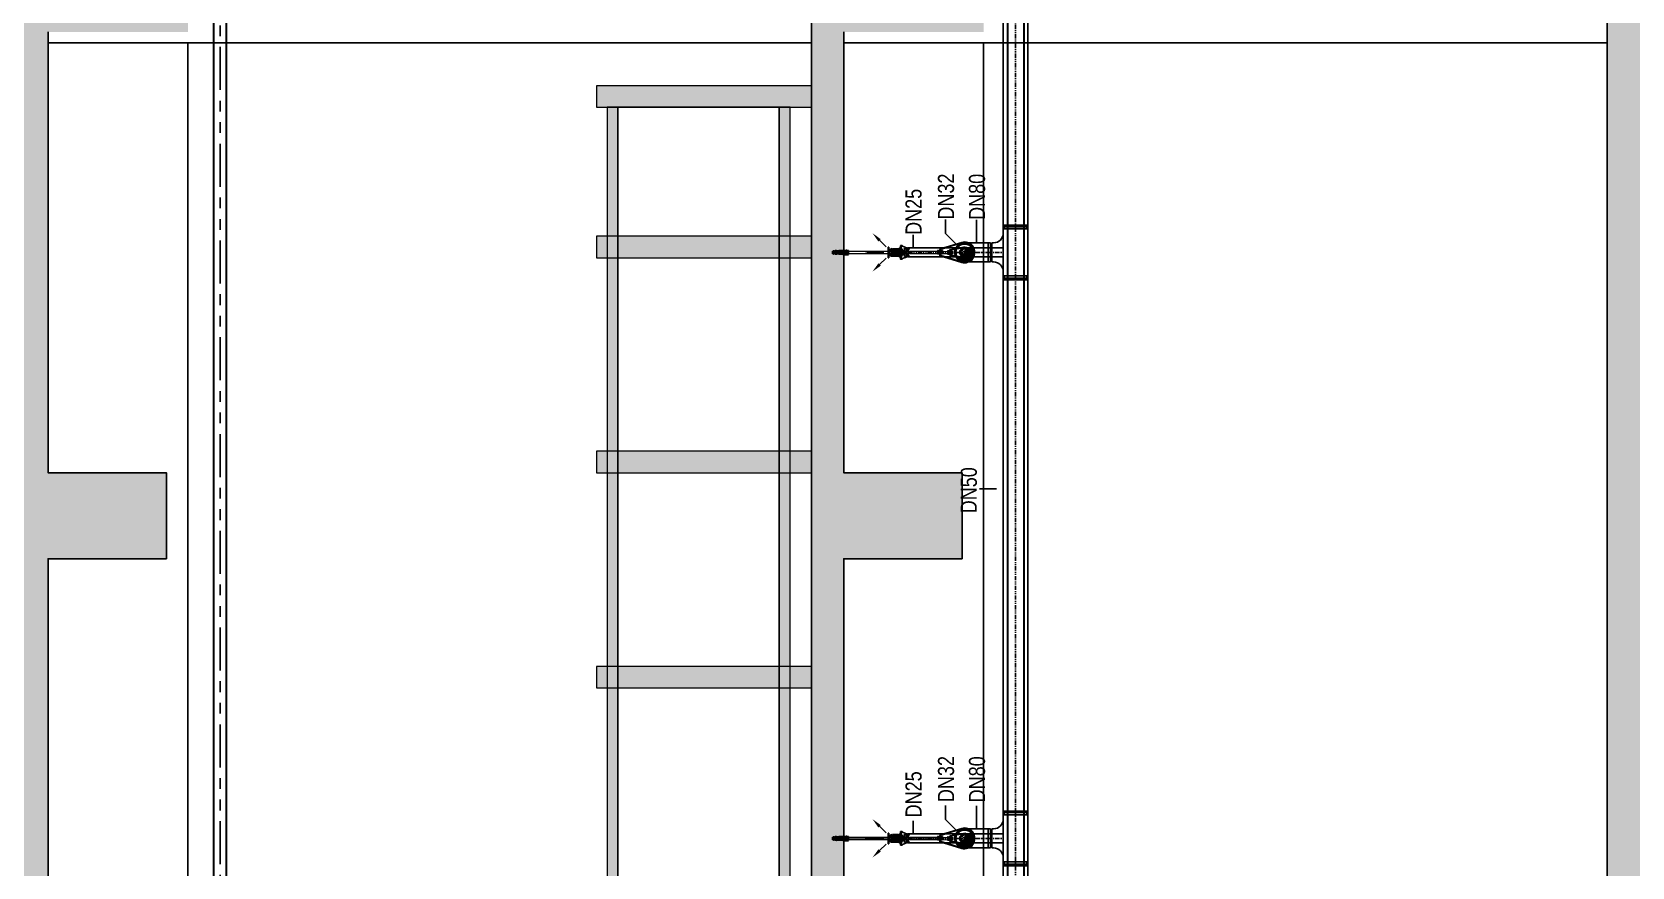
# Model space of a CAD drawing. Header units: millimetres. Extents: x -379292 to 1221486, y 92049 to 447512.
# Drawn here: x -33149 to -25709, y 220486 to 224369 of the extents above; entities that cross this region are included whole.
import ezdxf
from ezdxf.enums import TextEntityAlignment as Align

# ---------------------------------------------------------------- set-up
doc = ezdxf.new("R2010")
doc.units = ezdxf.units.MM
for name, pattern in [('ACISOTGB', [9, 4, -1, 1, -1, 1, -1]), ('CENTRE', [50.8, 31.75, -6.35, 6.35, -6.35]), ('SOGUKSU1', [72, 60, -6, 0, -6])]:
    doc.linetypes.add(name, pattern=pattern)
for name, color, linetype in [('05_CONCRETE', 6, 'Continuous'), ('05_CONCRETE VIEW', 142, 'Continuous'), ('05_HATCH CONCRETE', 141, 'Continuous'), ('M_FIRE_QRSC-K8-PENDENT SPRINKLER', 102, 'Continuous'), ('M_YANGIN_SPR_ CAP', 7, 'Continuous')]:
    doc.layers.add(name, color=color, linetype=linetype)
for name, color, linetype, lineweight in [('05_VIEW 1', 8, 'Continuous', 9), ('1-MIMARI', 8, 'Continuous', 9), ('1-YANGIN BORUSU-3', 1, 'SOGUKSU1', 30)]:
    doc.layers.add(name, color=color, linetype=linetype, lineweight=lineweight)
doc.styles.add('DOA.ARIAL', font='arial.ttf')
pattern_1 = [(225, (-1e-07, -6.29572), (0.224506, -0.224506), [])]
pattern_2 = [(225, (-8e-08, -8.7207), (0.2245064, -0.2245064), [])]

# ---------------------------------------------------------------- blocks, each defined once
blk = doc.blocks.new('202_KorkulukGorDikme')
at = {"ltscale": 25}
h = blk.add_hatch(color=253, dxfattribs=at)
h.dxf.hatch_style = 1
h.paths.add_polyline_path([(-50, 0), (-50, 1000), (50, 1000), (50, 0)])
at = {"color": 0, "linetype": 'ByBlock', "ltscale": 25}
blk.add_lwpolyline([(-50, 0), (-50, 1000), (50, 1000), (50, 0)], close=True, dxfattribs=at)
blk = doc.blocks.new('*U1080')
at = {"ltscale": 25}
h = blk.add_hatch(color=253, dxfattribs=at)
h.dxf.hatch_style = 1
h.paths.add_polyline_path([(100, 950), (9400, 950), (9400, 900), (100, 900)])
h = blk.add_hatch(color=253, dxfattribs=at)
h.dxf.hatch_style = 1
h.paths.add_polyline_path([(100, 150), (9400, 150), (9400, 100), (100, 100)])
at = {"color": 0, "linetype": 'ByBlock', "ltscale": 25}
for points in [[(100, 950), (9400, 950), (9400, 900), (100, 900)], [(100, 150), (9400, 150), (9400, 100), (100, 100)]]:
    blk.add_lwpolyline(points, close=True, dxfattribs=at)
at = {"color": 0}
blk.add_lwpolyline([(100, 900), (9400, 900), (9400, 150), (100, 150)], close=True, dxfattribs=at)
at = {"ltscale": 25}
for p in [(50, 0), (750, 0), (1750, 0), (2750, 0)]:
    blk.add_blockref('202_KorkulukGorDikme', p, dxfattribs=at)
blk = doc.blocks.new('A$C6a8db8d0')
at = {"layer": '05_HATCH CONCRETE', "ltscale": 25}
h = blk.add_hatch(dxfattribs=at)
h.set_pattern_fill('ANSI33', color=256, scale=1.5, angle=180, style=0)
h.set_pattern_definition([(225, (-88179.537, -273658.197), (6.7351921, -6.7351921), []), (225, (-88186.273, -273658.197), (6.7351921, -6.7351921), [4.7625, -2.38125])])
h.paths.add_polyline_path([(5815, 1180), (5795, 1180), (5795, 1160), (-1895, 1160), (-1895, 1080), (-1845, 1080), (-1845, 1145), (-1635, 1145), (-1635, 1090), (-1595, 1090), (-1595, 1145), (-1335, 1145), (-1335, 1090), (-1295, 1090), (-1295, 1145), (-1090, 1145), (-1090, 1080), (-1040, 1080), (-1040, 1145), (-835, 1145), (-835, 1090), (-795, 1090), (-795, 1145), (-535, 1145), (-535, 1090), (-495, 1090), (-495, 1145), (-290, 1145), (-290, 1080), (-240, 1080), (-240, 1145), (-35, 1145), (-35, 1090), (5, 1090), (5, 1145), (265, 1145), (265, 1090), (305, 1090), (305, 1145), (510, 1145), (510, 1080), (560, 1080), (560, 1145), (765, 1145), (765, 1090), (805, 1090), (805, 1145), (1065, 1145), (1065, 1090), (1105, 1090), (1105, 1145), (1310, 1145), (1310, 1080), (1360, 1080), (1360, 1145), (1565, 1145), (1565, 1090), (1605, 1090), (1605, 1145), (1865, 1145), (1865, 1090), (1905, 1090), (1905, 1145), (2110, 1145), (2110, 1080), (2160, 1080), (2160, 1145), (2365, 1145), (2365, 1090), (2405, 1090), (2405, 1145), (2665, 1145), (2665, 1090), (2705, 1090), (2705, 1145), (2910, 1145), (2910, 1080), (2960, 1080), (2960, 1145), (3165, 1145), (3165, 1090), (3205, 1090), (3205, 1145), (3465, 1145), (3465, 1090), (3505, 1090), (3505, 1145), (3710, 1145), (3710, 1080), (3760, 1080), (3760, 1145), (3965, 1145), (3965, 1090), (4005, 1090), (4005, 1145), (4265, 1145), (4265, 1090), (4305, 1090), (4305, 1145), (4510, 1145), (4510, 1080), (4560, 1080), (4560, 1145), (4765, 1145), (4765, 1090), (4805, 1090), (4805, 1145), (5065, 1145), (5065, 1090), (5105, 1090), (5105, 1145), (5310, 1145), (5310, 1080), (5360, 1080), (5360, 1145), (5540, 1145), (5540, 1090), (5580, 1090), (5580, 1145), (5765, 1145), (5765, 1080), (5815, 1080)])
at = {"layer": '05_HATCH CONCRETE', "ltscale": 25, "transparency": 33554671}
h = blk.add_hatch(dxfattribs=at)
h.set_pattern_fill('ANSI33', color=256, scale=1.5, angle=180)
h.set_pattern_definition([(225, (-8686.666, 32930.851), (6.735192, -6.735192), []), (225, (-8693.402, 32930.851), (6.735192, -6.735192), [4.7625, -2.38125])])
h.paths.add_polyline_path([(-8675, 790), (-8675, 420), (-8725, 420), (-8725, 370), (9165, 370), (9165, 420), (9115, 420), (9115, 810), (9095, 810), (9095, 790), (5815, 790), (5815, 810), (5795, 810), (5795, 790), (-1895, 790), (-1895, 710), (-1845, 710), (-1845, 775), (-1635, 775), (-1635, 720), (-1595, 720), (-1595, 775), (-1335, 775), (-1335, 720), (-1295, 720), (-1295, 775), (-1090, 775), (-1090, 710), (-1040, 710), (-1040, 775), (-835, 775), (-835, 720), (-795, 720), (-795, 775), (-535, 775), (-535, 720), (-495, 720), (-495, 775), (-290, 775), (-290, 710), (-240, 710), (-240, 775), (-35, 775), (-35, 720), (5, 720), (5, 775), (265, 775), (265, 720), (305, 720), (305, 775), (510, 775), (510, 710), (560, 710), (560, 775), (765, 775), (765, 720), (805, 720), (805, 775), (1065, 775), (1065, 720), (1105, 720), (1105, 775), (1310, 775), (1310, 710), (1360, 710), (1360, 775), (1565, 775), (1565, 720), (1605, 720), (1605, 775), (1865, 775), (1865, 720), (1905, 720), (1905, 775), (2110, 775), (2110, 710), (2160, 710), (2160, 775), (2365, 775), (2365, 720), (2405, 720), (2405, 775), (2665, 775), (2665, 720), (2705, 720), (2705, 775), (2910, 775), (2910, 710), (2960, 710), (2960, 775), (3165, 775), (3165, 720), (3205, 720), (3205, 775), (3465, 775), (3465, 720), (3505, 720), (3505, 775), (3710, 775), (3710, 710), (3760, 710), (3760, 775), (3965, 775), (3965, 720), (4005, 720), (4005, 775), (4265, 775), (4265, 720), (4305, 720), (4305, 775), (4510, 775), (4510, 710), (4560, 710), (4560, 775), (4765, 775), (4765, 720), (4805, 720), (4805, 775), (5065, 775), (5065, 720), (5105, 720), (5105, 775), (5310, 775), (5310, 710), (5360, 710), (5360, 775), (5540, 775), (5540, 720), (5580, 720), (5580, 775), (5760, 775), (5760, 710), (5810, 710), (5810, 775), (6110, 775), (6110, 710), (6160, 710), (6160, 775), (6365, 775), (6365, 720), (6405, 720), (6405, 775), (6665, 775), (6665, 720), (6705, 720), (6705, 775), (6910, 775), (6910, 710), (6960, 710), (6960, 775), (7165, 775), (7165, 720), (7205, 720), (7205, 775), (7465, 775), (7465, 720), (7505, 720), (7505, 775), (7710, 775), (7710, 710), (7760, 710), (7760, 775), (7965, 775), (7965, 720), (8005, 720), (8005, 775), (8265, 775), (8265, 720), (8305, 720), (8305, 775), (8510, 775), (8510, 710), (8560, 710), (8560, 775), (8790, 775), (8790, 720), (8830, 720), (8830, 775), (9085, 775), (9085, 420), (-8645, 420), (-8645, 775), (-8270, 775), (-8270, 710), (-8220, 710), (-8220, 775), (-8015, 775), (-8015, 720), (-7975, 720), (-7975, 775), (-7715, 775), (-7715, 720), (-7675, 720), (-7675, 775), (-7470, 775), (-7470, 710), (-7420, 710), (-7420, 775), (-7215, 775), (-7215, 720), (-7175, 720), (-7175, 775), (-6915, 775), (-6915, 720), (-6875, 720), (-6875, 775), (-6670, 775), (-6670, 710), (-6620, 710), (-6620, 775), (-6415, 775), (-6415, 720), (-6375, 720), (-6375, 775), (-6115, 775), (-6115, 720), (-6075, 720), (-6075, 775), (-5870, 775), (-5870, 710), (-5820, 710), (-5820, 775), (-5615, 775), (-5615, 720), (-5575, 720), (-5575, 775), (-5315, 775), (-5315, 720), (-5275, 720), (-5275, 775), (-5070, 775), (-5070, 710), (-5020, 710), (-5020, 775), (-4815, 775), (-4815, 720), (-4775, 720), (-4775, 775), (-4515, 775), (-4515, 720), (-4475, 720), (-4475, 775), (-4270, 775), (-4270, 710), (-4220, 710), (-4220, 775), (-4015, 775), (-4015, 720), (-3975, 720), (-3975, 775), (-3715, 775), (-3715, 720), (-3675, 720), (-3675, 775), (-3470, 775), (-3470, 710), (-3420, 710), (-3420, 775), (-3215, 775), (-3215, 720), (-3175, 720), (-3175, 775), (-2915, 775), (-2915, 720), (-2875, 720), (-2875, 775), (-2670, 775), (-2670, 710), (-2620, 710), (-2620, 775), (-2435, 775), (-2435, 720), (-2395, 720), (-2395, 775), (-2175, 775), (-2175, 720), (-2135, 720), (-2135, 775), (-1955, 775), (-1955, 710), (-1905, 710), (-1905, 790)])
at = {"layer": '05_CONCRETE'}
for points in [[(2405, 1145), (2665, 1145), (2665, 1090), (2705, 1090), (2705, 1145), (2910, 1145), (2910, 1080), (2960, 1080), (2960, 1145), (3165, 1145), (3165, 1090), (3205, 1090), (3205, 1145), (3465, 1145), (3465, 1090), (3505, 1090), (3505, 1145), (3710, 1145)], [(-8725, 370), (9165, 370), (9165, 420), (9115, 420), (9115, 810), (9095, 810), (9095, 790), (5815, 790), (5815, 810), (5795, 810), (5795, 790), (-1895, 790)], [(2405, 775), (2665, 775), (2665, 720), (2705, 720), (2705, 775), (2910, 775), (2910, 710), (2960, 710), (2960, 775), (3165, 775), (3165, 720), (3205, 720), (3205, 775), (3465, 775), (3465, 720), (3505, 720), (3505, 775), (3710, 775)], [(9085, 420), (-8645, 420)]]:
    blk.add_lwpolyline(points, dxfattribs=at)
at = {"layer": '05_CONCRETE VIEW', "ltscale": 20, "flags": 128}
for points in [[(3705, 790), (3705, 1145)], [(3705, 1080), (2965.33, 1080)], [(3705, 420), (3705, 775)], [(3705, 710), (2965.33, 710)]]:
    blk.add_lwpolyline(points, dxfattribs=at)
at = {"layer": '05_VIEW 1', "ltscale": 25, "xscale": -0.1, "yscale": 0.1, "zscale": 0.1}
blk.add_blockref('*U1080', (3685, 790), dxfattribs=at)
blk = doc.blocks.new('A$C12965CA4')
at = {"layer": 'M_FIRE_QRSC-K8-PENDENT SPRINKLER'}
for p, q in [((126, 366, -796227), (126, 377, -796227)), ((126, 377, -796227), (126, 377, -796227)), ((127, 366, -796227), (147, 366, -796227)), ((131, 381, -796227), (131, 369, -796227)), ((141, 370, -796227), (141, 357, -796227)), ((208, 370, -796227), (141, 370, -796227)), ((208, 357, -796227), (141, 357, -796227)), ((145, 391, -796227), (167, 399, -796227)), ((149, 398, -796227), (145, 391, -796227)), ((148, 348, -796227), (148, 307, -796227)), ((149, 432, -796227), (149, 398, -796227)), ((149, 420, -796227), (201, 420, -796227)), ((155, 351, -796227), (151, 351, -796227)), ((195, 371, -796227), (155, 371, -796227)), ((195, 351, -796227), (155, 351, -796227)), ((195, 348, -796227), (155, 348, -796227)), ((157, 379, -796227), (193, 379, -796227)), ((157, 348, -796227), (158, 344, -796227)), ((159, 348, -796227), (160, 344, -796227)), ((190, 392, -796227), (160, 392, -796227)), ((160, 392, -796227), (160, 370, -796227)), ((190, 391, -796227), (160, 391, -796227)), ((190, 390, -796227), (160, 390, -796227)), ((190, 389, -796227), (160, 388, -796227)), ((190, 387, -796227), (160, 387, -796227)), ((190, 386, -796227), (160, 386, -796227)), ((190, 385, -796227), (160, 384, -796227)), ((190, 383, -796227), (160, 383, -796227)), ((190, 382, -796227), (160, 381, -796227)), ((190, 380, -796227), (160, 380, -796227)), ((190, 379, -796227), (160, 379, -796227)), ((190, 378, -796227), (160, 377, -796227)), ((190, 376, -796227), (160, 376, -796227)), ((190, 375, -796227), (160, 375, -796227)), ((190, 374, -796227), (160, 373, -796227)), ((190, 372, -796227), (160, 372, -796227)), ((161, 419, -796227), (161, 407, -796227)), ((164, 420, -796227), (185, 420, -796227)), ((164, 406, -796227), (185, 406, -796227)), ((165, 420, -796227), (185, 420, -796227)), ((167, 399, -796227), (167, 406, -796227)), ((167, 399, -796227), (168, 396, -796227)), ((183, 399, -796227), (167, 399, -796227)), ((168, 419, -796227), (168, 407, -796227)), ((168, 396, -796227), (168, 406, -796227)), ((168, 396, -796227), (182, 396, -796227)), ((182, 419, -796227), (182, 407, -796227)), ((182, 396, -796227), (182, 406, -796227)), ((183, 399, -796227), (182, 396, -796227)), ((183, 399, -796227), (183, 406, -796227)), ((204, 391, -796227), (183, 399, -796227)), ((189, 419, -796227), (189, 407, -796227)), ((190, 392, -796227), (190, 370, -796227)), ((191, 348, -796227), (190, 344, -796227)), ((193, 348, -796227), (192, 344, -796227)), ((195, 351, -796227), (199, 351, -796227)), ((201, 432, -796227), (201, 398, -796227)), ((201, 398, -796227), (204, 391, -796227)), ((202, 348, -796227), (202, 307, -796227)), ((223, 366, -796227), (203, 366, -796227)), ((208, 370, -796227), (208, 357, -796227)), ((219, 381, -796227), (219, 369, -796227)), ((223, 366, -796227), (223, 377, -796227)), ((223, 377, -796227), (223, 377, -796227)), ((166, 284, -796227), (137, 282, -796227)), ((137, 282, -796227), (137, 278, -796227)), ((137, 282, -796227), (181, 282, -796227)), ((213, 278, -796227), (137, 278, -796227)), ((137, 278, -796227), (213, 278, -796227)), ((158, 344, -796227), (158, 307, -796227)), ((192, 344, -796227), (158, 344, -796227)), ((158, 332, -796227), (158, 342, -796227)), ((192, 342, -796227), (158, 342, -796227)), ((158, 332, -796227), (158, 332, -796227)), ((165, 342, -796227), (165, 341, -796227)), ((184, 341, -796227), (165, 341, -796227)), ((171, 303, -796227), (166, 284, -796227)), ((166, 284, -796227), (175, 284, -796227)), ((213, 282, -796227), (169, 282, -796227)), ((170, 282, -796227), (175, 284, -796227)), ((170, 278, -796227), (170, 282, -796227)), ((171, 341, -796227), (171, 303, -796227)), ((178, 303, -796227), (171, 303, -796227)), ((183, 284, -796227), (175, 284, -796227)), ((179, 282, -796227), (175, 284, -796227)), ((178, 341, -796227), (178, 303, -796227)), ((178, 303, -796227), (183, 284, -796227)), ((179, 278, -796227), (179, 282, -796227)), ((183, 284, -796227), (213, 282, -796227)), ((184, 342, -796227), (184, 341, -796227)), ((191, 332, -796227), (191, 342, -796227)), ((192, 332, -796227), (191, 332, -796227)), ((192, 344, -796227), (192, 307, -796227)), ((213, 282, -796227), (213, 278, -796227))]:
    blk.add_line(p, q, dxfattribs=at)
at = {"layer": 'M_FIRE_QRSC-K8-PENDENT SPRINKLER', "elevation": -796227}
for points in [[(88, 216), (134, 262)], [(175, 180), (175, 245)], [(261, 216), (215, 262)]]:
    blk.add_lwpolyline(points, dxfattribs=at)
at = {"layer": 'M_FIRE_QRSC-K8-PENDENT SPRINKLER'}
for centre, radius, start, end in [((126, 383, -796227), 5.11, 270, 338.8169), ((125, 411, -796227), 42.7, 270.9413, 306.0333), ((127, 366, -796227), 0.511, 180, 270), ((1391, -108, -796227), 1352, 156.8896, 158.8169), ((175, 274, -796227), 95.9, 73.1867, 106.8133), ((139, 427, -796227), 10.2, 336.8896, 0), ((151, 348, -796227), 3.33, 90, 180), ((157, 368, -796227), 10.2, 90, 129.1092), ((151, 353, -796227), 4.03, 337.4729, 59.0301), ((155, 350, -796227), 1.88, 90, 270), ((164, 415, -796227), 5.73, 90, 127.8789), ((164, 411, -796227), 5.73, 232.1211, 270), ((164, 415, -796227), 5.73, 52.1211, 90), ((164, 411, -796227), 5.73, 270, 307.8789), ((175, 399, -796227), 21.1, 70.5288, 109.4712), ((175, 427, -796227), 21.1, 250.5288, 289.4712), ((185, 415, -796227), 5.73, 90, 127.8789), ((185, 411, -796227), 5.73, 232.1211, 270), ((185, 415, -796227), 5.73, 52.1211, 90), ((185, 411, -796227), 5.73, 270, 307.8789), ((193, 368, -796227), 10.2, 50.8908, 90), ((198, 353, -796227), 4.03, 120.9699, 202.5271), ((195, 350, -796227), 1.88, 270, 90), ((224, 411, -796227), 42.7, 233.9667, 269.0587), ((199, 348, -796227), 3.33, 0, 90), ((-1042, -108, -796227), 1352, 21.1831, 23.1545), ((223, 383, -796227), 5.11, 201.1831, 270), ((223, 366, -796227), 0.511, 270, 0), ((170, 306, -796227), 22.4, 179.9553, 260.6114), ((171, 305, -796227), 13.6, 171.7173, 258.7369), ((178, 305, -796227), 13.6, 281.2631, 8.2827), ((180, 306, -796227), 22.4, 279.3886, 0.0447)]:
    blk.add_arc(centre, radius, start, end, dxfattribs=at)
for points in [[(97, 207, -796227), (37, 165, -796227), (80, 224, -796227)], [(187, 180, -796227), (175, 108, -796227), (163, 180, -796227)], [(270, 224, -796227), (312, 165, -796227), (253, 207, -796227)]]:
    blk.add_solid(points, dxfattribs=at)
blk = doc.blocks.new('A$Ccaded8c4')
at = {"color": 4, "ltscale": 25}
for p, q in [((-4.44, 18.42), (-4.44, 17.42)), ((4.44, 18.42), (-4.44, 18.42)), ((4.44, 17.42), (-4.44, 17.42)), ((-4.44, 16.72), (-4.44, 15.92)), ((4.44, 16.72), (-4.44, 16.72)), ((-4.05, 16.72), (-4.05, 17.42)), ((4.05, 16.72), (4.05, 17.42)), ((4.44, 18.42), (4.44, 17.42)), ((4.44, 16.72), (4.44, 15.92)), ((-11.96, 11.43), (-12.7, 11.43)), ((-12.7, 0), (-12.7, 11.43)), ((-11.96, 0), (-11.96, 11.43)), ((-11.96, 10.93), (-10.96, 10.93)), ((-8.93, 11.43), (-10.96, 11.43)), ((-10.96, 0), (-10.96, 11.43)), ((10.96, 11.43), (8.93, 11.43)), ((10.96, 0), (10.96, 11.43)), ((11.96, 10.93), (10.96, 10.93)), ((12.7, 11.43), (11.96, 11.43)), ((11.96, 0), (11.96, 11.43)), ((12.7, 0), (12.7, 11.43)), ((-11.96, 0), (-12.7, 0)), ((-11.96, 0.5), (-10.96, 0.5)), ((10.96, 0), (-10.96, 0)), ((11.96, 0.5), (10.96, 0.5)), ((12.7, 0), (11.96, 0))]:
    blk.add_line(p, q, dxfattribs=at)
for centre, start, end in [((-8.93, 15.92), 270, 0), ((8.93, 15.92), 180, 270)]:
    blk.add_arc(centre, 4.49, start, end, dxfattribs=at)
blk = doc.blocks.new('*U1117')
h = blk.add_hatch()
h.set_pattern_fill('ANSI31', color=256, scale=0.1, angle=180)
h.set_pattern_definition(pattern_1)
h.paths.add_polyline_path([(-2.12, 0, 1), (2.12, 0, 1)])
h.paths.add_polyline_path([(1.79, 0, -1), (-1.8, 0, -1)], flags=16)
h = blk.add_hatch(color=256)
h.dxf.hatch_style = 1
h.paths.add_polyline_path([(0, -1.8, 1), (0, 0, -1), (0, 1.79, 0.414214), (-1.8, 0, 0.414214)])
at = {"color": 7, "ltscale": 0.5}
for p, q in [((-0.69, 60.11), (-0.61, 60.35)), ((-0.69, 59.58), (-0.69, 60.11)), ((-0.69, 59.58), (-0.61, 59.49)), ((-0.61, 60.35), (-0.33, 60.35)), ((-0.47, 60.5), (-0.6, 60.9)), ((-0.54, 61.22), (0.62, 61.22)), ((-0.54, 61.1), (0.62, 61.1)), ((-0.47, 60.35), (-0.47, 60.5)), ((-0.47, 60.5), (0.55, 60.5)), ((-0.33, 60.35), (0.04, 59.98)), ((-0.22, 59.61), (0.3, 59.61)), ((-0.22, 59.61), (-0.22, 58.82)), ((0.41, 60.35), (0.04, 59.98)), ((0.04, 59.98), (0.04, 59.61)), ((0.3, 59.61), (0.3, 58.82)), ((0.69, 60.35), (0.41, 60.35)), ((0.55, 60.5), (0.68, 60.9)), ((0.55, 60.35), (0.55, 60.5)), ((0.77, 60.11), (0.69, 60.35)), ((0.77, 59.58), (0.69, 59.49)), ((0.77, 59.58), (0.77, 60.11)), ((-0.69, 58.53), (-0.61, 58.62)), ((-0.69, 56.59), (-0.69, 58.53)), ((-0.69, 57.9), (-0.66, 58.34)), ((-0.69, 57.9), (-0.42, 57.9)), ((-0.69, 57.26), (-0.66, 57.7)), ((-0.69, 57.26), (-0.42, 57.26)), ((-0.69, 56.59), (0.77, 56.59)), ((-0.69, 56.18), (-0.69, 56.4)), ((0.77, 56.4), (-0.69, 56.4)), ((-0.66, 58.34), (-0.42, 58.34)), ((-0.66, 57.7), (-0.42, 57.7)), ((-0.61, 58.62), (-0.61, 59.49)), ((-0.42, 58.34), (-0.42, 57.9)), ((-0.42, 57.7), (-0.42, 57.26)), ((-0.22, 59.26), (0.3, 59.26)), ((-0.22, 58.82), (0.04, 58.56)), ((-0.08, 57.02), (-0.08, 56.82)), ((0.3, 58.82), (0.04, 58.56)), ((0.04, 58.56), (0.04, 57.14)), ((0.16, 57.02), (0.16, 56.82)), ((0.74, 58.34), (0.5, 58.34)), ((0.5, 58.34), (0.5, 57.9)), ((0.77, 57.9), (0.5, 57.9)), ((0.74, 57.7), (0.5, 57.7)), ((0.5, 57.7), (0.5, 57.26)), ((0.77, 57.26), (0.5, 57.26)), ((0.69, 58.62), (0.69, 59.49)), ((0.77, 58.53), (0.69, 58.62)), ((0.77, 57.9), (0.74, 58.34)), ((0.77, 57.26), (0.74, 57.7)), ((0.77, 56.59), (0.77, 58.53)), ((0.77, 56.18), (0.77, 56.4))]:
    blk.add_line(p, q, dxfattribs=at)
at = {"color": 7}
for p, q in [((-1.17, 55.93), (-1.17, 56.18)), ((-1.17, 56.18), (1.23, 56.18)), ((-1.17, 55.93), (1.23, 55.93)), ((-0.88, 55.84), (-0.88, 55.02)), ((-0.88, 54.84), (-0.88, 54.02)), ((-0.73, 54.93), (0.79, 54.93)), ((-0.73, 53.93), (0.79, 53.93)), ((-0.58, 55.84), (-0.58, 55.02)), ((-0.58, 54.84), (-0.58, 54.02)), ((0.64, 55.84), (0.64, 55.02)), ((0.64, 54.84), (0.64, 54.02)), ((0.94, 55.84), (0.94, 55.02)), ((0.94, 54.84), (0.94, 54.02)), ((1.23, 55.93), (1.23, 56.18))]:
    blk.add_line(p, q, dxfattribs=at)
at = {"color": 7, "linetype": 'Continuous', "lineweight": 5}
for p, q in [((-0.47, 53.93), (-0.47, 7.94)), ((0.53, 53.93), (0.53, 7.94))]:
    blk.add_line(p, q, dxfattribs=at)
at = {"lineweight": 5}
for p, q in [((-0.78, 7.82), (-0.78, 7.33)), ((-0.6, 7.94), (0.65, 7.94)), ((-0.43, 7.82), (-0.43, 7.33)), ((0.48, 7.82), (0.48, 7.33)), ((0.83, 7.82), (0.83, 7.33)), ((-0.93, 7.21), (0.99, 7.21)), ((-0.93, 6.57), (0.99, 6.57)), ((-0.78, 6.45), (-0.78, 5.96)), ((-0.6, 5.84), (0.65, 5.84)), ((-0.43, 6.45), (-0.43, 5.96)), ((-0.43, 5.84), (-0.43, 5.36)), ((-0.43, 5.36), (0.48, 5.36)), ((-0.43, 5.36), (-0.35, 5.28)), ((-0.35, 5.28), (0.4, 5.28)), ((0.48, 5.36), (0.4, 5.28)), ((0.48, 6.45), (0.48, 5.96)), ((0.48, 5.84), (0.48, 5.36)), ((0.83, 6.45), (0.83, 5.96))]:
    blk.add_line(p, q, dxfattribs=at)
at = {"linetype": 'CENTRE', "lineweight": 5}
for p, q in [((-0.93, 7.05), (-0.93, 7.21)), ((-0.93, 6.73), (-0.93, 6.57)), ((0.99, 7.05), (0.99, 7.21)), ((0.99, 6.73), (0.99, 6.57))]:
    blk.add_line(p, q, dxfattribs=at)
at = {"color": 7, "linetype": 'Continuous', "lineweight": 15}
for p, q in [((-0.7, 6.89), (-0.7, 6.75)), ((0.65, 6.9), (0.65, 7.05))]:
    blk.add_line(p, q, dxfattribs=at)
blk.add_lwpolyline([(-2.3, 0.42), (-1.11, 6.82, -0.361502), (-1.01, 6.9), (0.9, 6.9), (0.9, 7.05), (-1.1, 7.05, 0.361502), (-1.24, 6.93), (-2.44, 0.45, 1.202369), (2.37, 0.45), (1.2, 6.77, 0.361502), (1.05, 6.89), (-0.95, 6.89), (-0.95, 6.75), (0.97, 6.75, -0.361502), (1.07, 6.66), (2.23, 0.42, -1.202369)], format="xyb", close=True, dxfattribs=at)
for radius in [2.12, 1.79]:
    blk.add_circle((0, 0), radius)
at = {"color": 7, "ltscale": 0.5}
for centre, radius, start, end in [((-0.44, 60.96), 0.177, 125.93795, 201.79087), ((-0.37, 61.17), 0.177, 163.86441, 201.79087), ((0.45, 61.17), 0.177, 338.20913, 16.13559), ((0.52, 60.96), 0.177, 338.20913, 54.06205), ((-0.71, 56.5), 0.0963, 278.9277, 81.0723), ((0.04, 57.02), 0.118, 0, 180), ((0.04, 56.82), 0.118, 180, 0), ((0.79, 56.5), 0.0963, 98.9277, 261.0723)]:
    blk.add_arc(centre, radius, start, end, dxfattribs=at)
at = {"color": 7}
for centre, radius, start, end in [((-0.73, 55.75), 0.176, 30.25522, 149.74478), ((-0.73, 55.11), 0.176, 210.25522, 329.74478), ((-0.73, 54.75), 0.176, 30.25522, 149.74478), ((-0.73, 54.11), 0.176, 210.25522, 329.74478), ((0.03, 53.77), 2.16, 73.65681, 106.34319), ((0.03, 57.09), 2.16, 253.65681, 286.34319), ((0.03, 52.77), 2.16, 73.65681, 106.34319), ((0.03, 56.09), 2.16, 253.65681, 286.34319), ((0.79, 55.75), 0.176, 30.25522, 149.74478), ((0.79, 55.11), 0.176, 210.25522, 329.74478), ((0.79, 54.75), 0.176, 30.25522, 149.74478), ((0.79, 54.11), 0.176, 210.25522, 329.74478)]:
    blk.add_arc(centre, radius, start, end, dxfattribs=at)
at = {"lineweight": 5}
for centre, radius, start, end in [((-0.6, 7.76), 0.188, 20.8221, 159.1779), ((0.03, 7.04), 0.907, 60.07925, 119.92075), ((0.65, 7.76), 0.188, 20.8221, 159.1779), ((-0.6, 7.4), 0.188, 200.8221, 339.1779), ((-0.6, 6.39), 0.188, 20.8221, 159.1779), ((-0.6, 6.03), 0.188, 200.8221, 339.1779), ((0.03, 8.12), 0.907, 240.07925, 299.92075), ((0.03, 5.67), 0.907, 60.07925, 119.92075), ((0.03, 6.75), 0.907, 240.07925, 299.92075), ((0.65, 7.4), 0.188, 200.8221, 339.1779), ((0.65, 6.39), 0.188, 20.8221, 159.1779), ((0.65, 6.03), 0.188, 200.8221, 339.1779)]:
    blk.add_arc(centre, radius, start, end, dxfattribs=at)
for centre, start, end in [((0, 0.9), 90, 270), ((0, -0.9), 270, 90)]:
    blk.add_arc(centre, 0.897, start, end)
blk = doc.blocks.new('*U1118')
h = blk.add_hatch()
h.set_pattern_fill('ANSI31', color=256, scale=0.1, angle=180)
h.set_pattern_definition(pattern_2)
h.paths.add_polyline_path([(-4.45, 0, 1), (4.44, 0, 1)])
h.paths.add_polyline_path([(4.04, 0, -1), (-4.04, 0, -1)], flags=16)
h = blk.add_hatch(color=256)
h.dxf.hatch_style = 1
h.paths.add_polyline_path([(0, -4.04, 1), (0, 0, -1), (0, 4.04, 0.414214), (-4.04, 0, 0.414214)])
at = {"color": 7, "ltscale": 0.5}
for p, q in [((-0.69, 60.11), (-0.61, 60.35)), ((-0.69, 59.58), (-0.69, 60.11)), ((-0.69, 59.58), (-0.61, 59.49)), ((-0.61, 60.35), (-0.33, 60.35)), ((-0.47, 60.5), (-0.6, 60.9)), ((-0.54, 61.22), (0.62, 61.22)), ((-0.54, 61.1), (0.62, 61.1)), ((-0.47, 60.35), (-0.47, 60.5)), ((-0.47, 60.5), (0.55, 60.5)), ((-0.33, 60.35), (0.04, 59.98)), ((-0.22, 59.61), (0.3, 59.61)), ((-0.22, 59.61), (-0.22, 58.82)), ((0.41, 60.35), (0.04, 59.98)), ((0.04, 59.98), (0.04, 59.61)), ((0.3, 59.61), (0.3, 58.82)), ((0.69, 60.35), (0.41, 60.35)), ((0.55, 60.5), (0.68, 60.9)), ((0.55, 60.35), (0.55, 60.5)), ((0.77, 60.11), (0.69, 60.35)), ((0.77, 59.58), (0.69, 59.49)), ((0.77, 59.58), (0.77, 60.11)), ((-0.69, 58.53), (-0.61, 58.62)), ((-0.69, 56.59), (-0.69, 58.53)), ((-0.69, 57.9), (-0.66, 58.34)), ((-0.69, 57.9), (-0.42, 57.9)), ((-0.69, 57.26), (-0.66, 57.7)), ((-0.69, 57.26), (-0.42, 57.26)), ((-0.69, 56.59), (0.77, 56.59)), ((-0.69, 56.18), (-0.69, 56.4)), ((0.77, 56.4), (-0.69, 56.4)), ((-0.66, 58.34), (-0.42, 58.34)), ((-0.66, 57.7), (-0.42, 57.7)), ((-0.61, 58.62), (-0.61, 59.49)), ((-0.42, 58.34), (-0.42, 57.9)), ((-0.42, 57.7), (-0.42, 57.26)), ((-0.22, 59.26), (0.3, 59.26)), ((-0.22, 58.82), (0.04, 58.56)), ((-0.08, 57.02), (-0.08, 56.82)), ((0.3, 58.82), (0.04, 58.56)), ((0.04, 58.56), (0.04, 57.14)), ((0.16, 57.02), (0.16, 56.82)), ((0.74, 58.34), (0.5, 58.34)), ((0.5, 58.34), (0.5, 57.9)), ((0.77, 57.9), (0.5, 57.9)), ((0.74, 57.7), (0.5, 57.7)), ((0.5, 57.7), (0.5, 57.26)), ((0.77, 57.26), (0.5, 57.26)), ((0.69, 58.62), (0.69, 59.49)), ((0.77, 58.53), (0.69, 58.62)), ((0.77, 57.9), (0.74, 58.34)), ((0.77, 57.26), (0.74, 57.7)), ((0.77, 56.59), (0.77, 58.53)), ((0.77, 56.18), (0.77, 56.4))]:
    blk.add_line(p, q, dxfattribs=at)
at = {"color": 7}
for p, q in [((-1.17, 55.93), (-1.17, 56.18)), ((-1.17, 56.18), (1.23, 56.18)), ((-1.17, 55.93), (1.23, 55.93)), ((-0.88, 55.84), (-0.88, 55.02)), ((-0.88, 54.84), (-0.88, 54.02)), ((-0.73, 54.93), (0.79, 54.93)), ((-0.73, 53.93), (0.79, 53.93)), ((-0.58, 55.84), (-0.58, 55.02)), ((-0.58, 54.84), (-0.58, 54.02)), ((0.64, 55.84), (0.64, 55.02)), ((0.64, 54.84), (0.64, 54.02)), ((0.94, 55.84), (0.94, 55.02)), ((0.94, 54.84), (0.94, 54.02)), ((1.23, 55.93), (1.23, 56.18))]:
    blk.add_line(p, q, dxfattribs=at)
at = {"color": 7, "linetype": 'Continuous', "lineweight": 5}
for p, q in [((-0.34, 53.93), (-0.34, 12.64)), ((0.66, 53.93), (0.66, 12.64))]:
    blk.add_line(p, q, dxfattribs=at)
at = {"lineweight": 5}
for p, q in [((-0.8, 11.91), (1.12, 11.91)), ((-0.8, 11.07), (1.12, 11.07)), ((-0.64, 12.52), (-0.64, 12.03)), ((-0.64, 10.95), (-0.64, 10.46)), ((-0.47, 12.64), (0.79, 12.64)), ((-0.47, 10.34), (0.79, 10.34)), ((-0.29, 12.52), (-0.29, 12.03)), ((-0.29, 10.95), (-0.29, 10.46)), ((-0.29, 10.34), (-0.29, 9.86)), ((-0.29, 9.86), (0.61, 9.86)), ((-0.29, 9.86), (-0.21, 9.78)), ((-0.21, 9.78), (0.53, 9.78)), ((0.61, 9.86), (0.53, 9.78)), ((0.61, 12.52), (0.61, 12.03)), ((0.61, 10.95), (0.61, 10.46)), ((0.61, 10.34), (0.61, 9.86)), ((0.96, 12.52), (0.96, 12.03)), ((0.96, 10.95), (0.96, 10.46))]:
    blk.add_line(p, q, dxfattribs=at)
at = {"linetype": 'CENTRE', "lineweight": 5}
for p, q in [((-0.8, 11.75), (-0.8, 11.91)), ((-0.8, 11.23), (-0.8, 11.07)), ((1.12, 11.75), (1.12, 11.91)), ((1.12, 11.23), (1.12, 11.07))]:
    blk.add_line(p, q, dxfattribs=at)
at = {"color": 7, "linetype": 'Continuous', "lineweight": 15}
for p, q in [((-0.73, 11.5), (-0.73, 11.25)), ((0.81, 11.5), (0.81, 11.75))]:
    blk.add_line(p, q, dxfattribs=at)
blk.add_lwpolyline([(-4.4, 1.34), (-1.32, 11.43, -0.329751), (-1.22, 11.5), (1.06, 11.5), (1.06, 11.75), (-1.29, 11.75, 0.329751), (-1.53, 11.57), (-4.64, 1.42, 1.351422), (4.64, 1.42), (1.61, 11.32, 0.329751), (1.37, 11.5), (-0.98, 11.5), (-0.98, 11.25), (1.3, 11.25, -0.329751), (1.39, 11.17), (4.4, 1.34, -1.351422)], format="xyb", close=True, dxfattribs=at)
for radius in [4.45, 4.04]:
    blk.add_circle((0, 0), radius)
at = {"color": 7, "ltscale": 0.5}
for centre, radius, start, end in [((-0.44, 60.96), 0.177, 125.93795, 201.79087), ((-0.37, 61.17), 0.177, 163.86441, 201.79087), ((0.45, 61.17), 0.177, 338.20913, 16.13559), ((0.52, 60.96), 0.177, 338.20913, 54.06205), ((-0.71, 56.5), 0.0963, 278.9277, 81.0723), ((0.04, 57.02), 0.118, 0, 180), ((0.04, 56.82), 0.118, 180, 0), ((0.79, 56.5), 0.0963, 98.9277, 261.0723)]:
    blk.add_arc(centre, radius, start, end, dxfattribs=at)
at = {"color": 7}
for centre, radius, start, end in [((-0.73, 55.75), 0.176, 30.25522, 149.74478), ((-0.73, 55.11), 0.176, 210.25522, 329.74478), ((-0.73, 54.75), 0.176, 30.25522, 149.74478), ((-0.73, 54.11), 0.176, 210.25522, 329.74478), ((0.03, 53.77), 2.16, 73.65681, 106.34319), ((0.03, 57.09), 2.16, 253.65681, 286.34319), ((0.03, 52.77), 2.16, 73.65681, 106.34319), ((0.03, 56.09), 2.16, 253.65681, 286.34319), ((0.79, 55.75), 0.176, 30.25522, 149.74478), ((0.79, 55.11), 0.176, 210.25522, 329.74478), ((0.79, 54.75), 0.176, 30.25522, 149.74478), ((0.79, 54.11), 0.176, 210.25522, 329.74478)]:
    blk.add_arc(centre, radius, start, end, dxfattribs=at)
at = {"lineweight": 5}
for centre, radius, start, end in [((-0.47, 12.46), 0.188, 20.8221, 159.1779), ((-0.47, 12.1), 0.188, 200.8221, 339.1779), ((-0.47, 10.89), 0.188, 20.8221, 159.1779), ((-0.47, 10.53), 0.188, 200.8221, 339.1779), ((0.16, 11.74), 0.907, 60.07925, 119.92075), ((0.16, 12.82), 0.907, 240.07925, 299.92075), ((0.16, 10.17), 0.907, 60.07925, 119.92075), ((0.16, 11.25), 0.907, 240.07925, 299.92075), ((0.79, 12.46), 0.188, 20.8221, 159.1779), ((0.79, 12.1), 0.188, 200.8221, 339.1779), ((0.79, 10.89), 0.188, 20.8221, 159.1779), ((0.79, 10.53), 0.188, 200.8221, 339.1779)]:
    blk.add_arc(centre, radius, start, end, dxfattribs=at)
blk.add_arc((0, -2.02), 2.02, 270, 90)
blk = doc.blocks.new('*U1119')
h = blk.add_hatch()
h.set_pattern_fill('ANSI31', color=256, scale=0.1, angle=180)
h.set_pattern_definition(pattern_1)
h.paths.add_polyline_path([(-2.12, 0, 1), (2.12, 0, 1)])
h.paths.add_polyline_path([(1.79, 0, -1), (-1.8, 0, -1)], flags=16)
h = blk.add_hatch(color=256)
h.dxf.hatch_style = 1
h.paths.add_polyline_path([(0, -1.8, 1), (0, 0, -1), (0, 1.79, 0.414214), (-1.8, 0, 0.414214)])
at = {"color": 7, "ltscale": 0.5}
for p, q in [((-0.69, 60.11), (-0.61, 60.35)), ((-0.69, 59.58), (-0.69, 60.11)), ((-0.69, 59.58), (-0.61, 59.49)), ((-0.61, 60.35), (-0.33, 60.35)), ((-0.47, 60.5), (-0.6, 60.9)), ((-0.54, 61.22), (0.62, 61.22)), ((-0.54, 61.1), (0.62, 61.1)), ((-0.47, 60.35), (-0.47, 60.5)), ((-0.47, 60.5), (0.55, 60.5)), ((-0.33, 60.35), (0.04, 59.98)), ((-0.22, 59.61), (0.3, 59.61)), ((-0.22, 59.61), (-0.22, 58.82)), ((0.41, 60.35), (0.04, 59.98)), ((0.04, 59.98), (0.04, 59.61)), ((0.3, 59.61), (0.3, 58.82)), ((0.69, 60.35), (0.41, 60.35)), ((0.55, 60.5), (0.68, 60.9)), ((0.55, 60.35), (0.55, 60.5)), ((0.77, 60.11), (0.69, 60.35)), ((0.77, 59.58), (0.69, 59.49)), ((0.77, 59.58), (0.77, 60.11)), ((-0.69, 58.53), (-0.61, 58.62)), ((-0.69, 56.59), (-0.69, 58.53)), ((-0.69, 57.9), (-0.66, 58.34)), ((-0.69, 57.9), (-0.42, 57.9)), ((-0.69, 57.26), (-0.66, 57.7)), ((-0.69, 57.26), (-0.42, 57.26)), ((-0.69, 56.59), (0.77, 56.59)), ((-0.69, 56.18), (-0.69, 56.4)), ((0.77, 56.4), (-0.69, 56.4)), ((-0.66, 58.34), (-0.42, 58.34)), ((-0.66, 57.7), (-0.42, 57.7)), ((-0.61, 58.62), (-0.61, 59.49)), ((-0.42, 58.34), (-0.42, 57.9)), ((-0.42, 57.7), (-0.42, 57.26)), ((-0.22, 59.26), (0.3, 59.26)), ((-0.22, 58.82), (0.04, 58.56)), ((-0.08, 57.02), (-0.08, 56.82)), ((0.3, 58.82), (0.04, 58.56)), ((0.04, 58.56), (0.04, 57.14)), ((0.16, 57.02), (0.16, 56.82)), ((0.74, 58.34), (0.5, 58.34)), ((0.5, 58.34), (0.5, 57.9)), ((0.77, 57.9), (0.5, 57.9)), ((0.74, 57.7), (0.5, 57.7)), ((0.5, 57.7), (0.5, 57.26)), ((0.77, 57.26), (0.5, 57.26)), ((0.69, 58.62), (0.69, 59.49)), ((0.77, 58.53), (0.69, 58.62)), ((0.77, 57.9), (0.74, 58.34)), ((0.77, 57.26), (0.74, 57.7)), ((0.77, 56.59), (0.77, 58.53)), ((0.77, 56.18), (0.77, 56.4))]:
    blk.add_line(p, q, dxfattribs=at)
at = {"color": 7}
for p, q in [((-1.17, 55.93), (-1.17, 56.18)), ((-1.17, 56.18), (1.23, 56.18)), ((-1.17, 55.93), (1.23, 55.93)), ((-0.88, 55.84), (-0.88, 55.02)), ((-0.88, 54.84), (-0.88, 54.02)), ((-0.73, 54.93), (0.79, 54.93)), ((-0.73, 53.93), (0.79, 53.93)), ((-0.58, 55.84), (-0.58, 55.02)), ((-0.58, 54.84), (-0.58, 54.02)), ((0.64, 55.84), (0.64, 55.02)), ((0.64, 54.84), (0.64, 54.02)), ((0.94, 55.84), (0.94, 55.02)), ((0.94, 54.84), (0.94, 54.02)), ((1.23, 55.93), (1.23, 56.18))]:
    blk.add_line(p, q, dxfattribs=at)
at = {"color": 7, "linetype": 'Continuous', "lineweight": 5}
for p, q in [((-0.47, 53.93), (-0.47, 7.94)), ((0.53, 53.93), (0.53, 7.94))]:
    blk.add_line(p, q, dxfattribs=at)
at = {"lineweight": 5}
for p, q in [((-0.78, 7.82), (-0.78, 7.33)), ((-0.6, 7.94), (0.65, 7.94)), ((-0.43, 7.82), (-0.43, 7.33)), ((0.48, 7.82), (0.48, 7.33)), ((0.83, 7.82), (0.83, 7.33)), ((-0.93, 7.21), (0.99, 7.21)), ((-0.93, 6.57), (0.99, 6.57)), ((-0.78, 6.45), (-0.78, 5.96)), ((-0.6, 5.84), (0.65, 5.84)), ((-0.43, 6.45), (-0.43, 5.96)), ((-0.43, 5.84), (-0.43, 5.36)), ((-0.43, 5.36), (0.48, 5.36)), ((-0.43, 5.36), (-0.35, 5.28)), ((-0.35, 5.28), (0.4, 5.28)), ((0.48, 5.36), (0.4, 5.28)), ((0.48, 6.45), (0.48, 5.96)), ((0.48, 5.84), (0.48, 5.36)), ((0.83, 6.45), (0.83, 5.96))]:
    blk.add_line(p, q, dxfattribs=at)
at = {"linetype": 'CENTRE', "lineweight": 5}
for p, q in [((-0.93, 7.05), (-0.93, 7.21)), ((-0.93, 6.73), (-0.93, 6.57)), ((0.99, 7.05), (0.99, 7.21)), ((0.99, 6.73), (0.99, 6.57))]:
    blk.add_line(p, q, dxfattribs=at)
at = {"color": 7, "linetype": 'Continuous', "lineweight": 15}
for p, q in [((-0.7, 6.89), (-0.7, 6.75)), ((0.65, 6.9), (0.65, 7.05))]:
    blk.add_line(p, q, dxfattribs=at)
blk.add_lwpolyline([(-2.3, 0.42), (-1.11, 6.82, -0.361502), (-1.01, 6.9), (0.9, 6.9), (0.9, 7.05), (-1.1, 7.05, 0.361502), (-1.24, 6.93), (-2.44, 0.45, 1.202369), (2.37, 0.45), (1.2, 6.77, 0.361502), (1.05, 6.89), (-0.95, 6.89), (-0.95, 6.75), (0.97, 6.75, -0.361502), (1.07, 6.66), (2.23, 0.42, -1.202369)], format="xyb", close=True, dxfattribs=at)
for radius in [2.12, 1.79]:
    blk.add_circle((0, 0), radius)
at = {"color": 7, "ltscale": 0.5}
for centre, radius, start, end in [((-0.44, 60.96), 0.177, 125.93795, 201.79087), ((-0.37, 61.17), 0.177, 163.86441, 201.79087), ((0.45, 61.17), 0.177, 338.20913, 16.13559), ((0.52, 60.96), 0.177, 338.20913, 54.06205), ((-0.71, 56.5), 0.0963, 278.9277, 81.0723), ((0.04, 57.02), 0.118, 0, 180), ((0.04, 56.82), 0.118, 180, 0), ((0.79, 56.5), 0.0963, 98.9277, 261.0723)]:
    blk.add_arc(centre, radius, start, end, dxfattribs=at)
at = {"color": 7}
for centre, radius, start, end in [((-0.73, 55.75), 0.176, 30.25522, 149.74478), ((-0.73, 55.11), 0.176, 210.25522, 329.74478), ((-0.73, 54.75), 0.176, 30.25522, 149.74478), ((-0.73, 54.11), 0.176, 210.25522, 329.74478), ((0.03, 53.77), 2.16, 73.65681, 106.34319), ((0.03, 57.09), 2.16, 253.65681, 286.34319), ((0.03, 52.77), 2.16, 73.65681, 106.34319), ((0.03, 56.09), 2.16, 253.65681, 286.34319), ((0.79, 55.75), 0.176, 30.25522, 149.74478), ((0.79, 55.11), 0.176, 210.25522, 329.74478), ((0.79, 54.75), 0.176, 30.25522, 149.74478), ((0.79, 54.11), 0.176, 210.25522, 329.74478)]:
    blk.add_arc(centre, radius, start, end, dxfattribs=at)
at = {"lineweight": 5}
for centre, radius, start, end in [((-0.6, 7.76), 0.188, 20.8221, 159.1779), ((0.03, 7.04), 0.907, 60.07925, 119.92075), ((0.65, 7.76), 0.188, 20.8221, 159.1779), ((-0.6, 7.4), 0.188, 200.8221, 339.1779), ((-0.6, 6.39), 0.188, 20.8221, 159.1779), ((-0.6, 6.03), 0.188, 200.8221, 339.1779), ((0.03, 8.12), 0.907, 240.07925, 299.92075), ((0.03, 5.67), 0.907, 60.07925, 119.92075), ((0.03, 6.75), 0.907, 240.07925, 299.92075), ((0.65, 7.4), 0.188, 200.8221, 339.1779), ((0.65, 6.39), 0.188, 20.8221, 159.1779), ((0.65, 6.03), 0.188, 200.8221, 339.1779)]:
    blk.add_arc(centre, radius, start, end, dxfattribs=at)
for centre, start, end in [((0, 0.9), 90, 270), ((0, -0.9), 270, 90)]:
    blk.add_arc(centre, 0.897, start, end)
blk = doc.blocks.new('*U1120')
h = blk.add_hatch()
h.set_pattern_fill('ANSI31', color=256, scale=0.1, angle=180)
h.set_pattern_definition(pattern_2)
h.paths.add_polyline_path([(-4.45, 0, 1), (4.44, 0, 1)])
h.paths.add_polyline_path([(4.04, 0, -1), (-4.04, 0, -1)], flags=16)
h = blk.add_hatch(color=256)
h.dxf.hatch_style = 1
h.paths.add_polyline_path([(0, -4.04, 1), (0, 0, -1), (0, 4.04, 0.414214), (-4.04, 0, 0.414214)])
at = {"color": 7, "ltscale": 0.5}
for p, q in [((-0.69, 60.11), (-0.61, 60.35)), ((-0.69, 59.58), (-0.69, 60.11)), ((-0.69, 59.58), (-0.61, 59.49)), ((-0.61, 60.35), (-0.33, 60.35)), ((-0.47, 60.5), (-0.6, 60.9)), ((-0.54, 61.22), (0.62, 61.22)), ((-0.54, 61.1), (0.62, 61.1)), ((-0.47, 60.35), (-0.47, 60.5)), ((-0.47, 60.5), (0.55, 60.5)), ((-0.33, 60.35), (0.04, 59.98)), ((-0.22, 59.61), (0.3, 59.61)), ((-0.22, 59.61), (-0.22, 58.82)), ((0.41, 60.35), (0.04, 59.98)), ((0.04, 59.98), (0.04, 59.61)), ((0.3, 59.61), (0.3, 58.82)), ((0.69, 60.35), (0.41, 60.35)), ((0.55, 60.5), (0.68, 60.9)), ((0.55, 60.35), (0.55, 60.5)), ((0.77, 60.11), (0.69, 60.35)), ((0.77, 59.58), (0.69, 59.49)), ((0.77, 59.58), (0.77, 60.11)), ((-0.69, 58.53), (-0.61, 58.62)), ((-0.69, 56.59), (-0.69, 58.53)), ((-0.69, 57.9), (-0.66, 58.34)), ((-0.69, 57.9), (-0.42, 57.9)), ((-0.69, 57.26), (-0.66, 57.7)), ((-0.69, 57.26), (-0.42, 57.26)), ((-0.69, 56.59), (0.77, 56.59)), ((-0.69, 56.18), (-0.69, 56.4)), ((0.77, 56.4), (-0.69, 56.4)), ((-0.66, 58.34), (-0.42, 58.34)), ((-0.66, 57.7), (-0.42, 57.7)), ((-0.61, 58.62), (-0.61, 59.49)), ((-0.42, 58.34), (-0.42, 57.9)), ((-0.42, 57.7), (-0.42, 57.26)), ((-0.22, 59.26), (0.3, 59.26)), ((-0.22, 58.82), (0.04, 58.56)), ((-0.08, 57.02), (-0.08, 56.82)), ((0.3, 58.82), (0.04, 58.56)), ((0.04, 58.56), (0.04, 57.14)), ((0.16, 57.02), (0.16, 56.82)), ((0.74, 58.34), (0.5, 58.34)), ((0.5, 58.34), (0.5, 57.9)), ((0.77, 57.9), (0.5, 57.9)), ((0.74, 57.7), (0.5, 57.7)), ((0.5, 57.7), (0.5, 57.26)), ((0.77, 57.26), (0.5, 57.26)), ((0.69, 58.62), (0.69, 59.49)), ((0.77, 58.53), (0.69, 58.62)), ((0.77, 57.9), (0.74, 58.34)), ((0.77, 57.26), (0.74, 57.7)), ((0.77, 56.59), (0.77, 58.53)), ((0.77, 56.18), (0.77, 56.4))]:
    blk.add_line(p, q, dxfattribs=at)
at = {"color": 7}
for p, q in [((-1.17, 55.93), (-1.17, 56.18)), ((-1.17, 56.18), (1.23, 56.18)), ((-1.17, 55.93), (1.23, 55.93)), ((-0.88, 55.84), (-0.88, 55.02)), ((-0.88, 54.84), (-0.88, 54.02)), ((-0.73, 54.93), (0.79, 54.93)), ((-0.73, 53.93), (0.79, 53.93)), ((-0.58, 55.84), (-0.58, 55.02)), ((-0.58, 54.84), (-0.58, 54.02)), ((0.64, 55.84), (0.64, 55.02)), ((0.64, 54.84), (0.64, 54.02)), ((0.94, 55.84), (0.94, 55.02)), ((0.94, 54.84), (0.94, 54.02)), ((1.23, 55.93), (1.23, 56.18))]:
    blk.add_line(p, q, dxfattribs=at)
at = {"color": 7, "linetype": 'Continuous', "lineweight": 5}
for p, q in [((-0.34, 53.93), (-0.34, 12.64)), ((0.66, 53.93), (0.66, 12.64))]:
    blk.add_line(p, q, dxfattribs=at)
at = {"lineweight": 5}
for p, q in [((-0.8, 11.91), (1.12, 11.91)), ((-0.8, 11.07), (1.12, 11.07)), ((-0.64, 12.52), (-0.64, 12.03)), ((-0.64, 10.95), (-0.64, 10.46)), ((-0.47, 12.64), (0.79, 12.64)), ((-0.47, 10.34), (0.79, 10.34)), ((-0.29, 12.52), (-0.29, 12.03)), ((-0.29, 10.95), (-0.29, 10.46)), ((-0.29, 10.34), (-0.29, 9.86)), ((-0.29, 9.86), (0.61, 9.86)), ((-0.29, 9.86), (-0.21, 9.78)), ((-0.21, 9.78), (0.53, 9.78)), ((0.61, 9.86), (0.53, 9.78)), ((0.61, 12.52), (0.61, 12.03)), ((0.61, 10.95), (0.61, 10.46)), ((0.61, 10.34), (0.61, 9.86)), ((0.96, 12.52), (0.96, 12.03)), ((0.96, 10.95), (0.96, 10.46))]:
    blk.add_line(p, q, dxfattribs=at)
at = {"linetype": 'CENTRE', "lineweight": 5}
for p, q in [((-0.8, 11.75), (-0.8, 11.91)), ((-0.8, 11.23), (-0.8, 11.07)), ((1.12, 11.75), (1.12, 11.91)), ((1.12, 11.23), (1.12, 11.07))]:
    blk.add_line(p, q, dxfattribs=at)
at = {"color": 7, "linetype": 'Continuous', "lineweight": 15}
for p, q in [((-0.73, 11.5), (-0.73, 11.25)), ((0.81, 11.5), (0.81, 11.75))]:
    blk.add_line(p, q, dxfattribs=at)
blk.add_lwpolyline([(-4.4, 1.34), (-1.32, 11.43, -0.329751), (-1.22, 11.5), (1.06, 11.5), (1.06, 11.75), (-1.29, 11.75, 0.329751), (-1.53, 11.57), (-4.64, 1.42, 1.351422), (4.64, 1.42), (1.61, 11.32, 0.329751), (1.37, 11.5), (-0.98, 11.5), (-0.98, 11.25), (1.3, 11.25, -0.329751), (1.39, 11.17), (4.4, 1.34, -1.351422)], format="xyb", close=True, dxfattribs=at)
for radius in [4.45, 4.04]:
    blk.add_circle((0, 0), radius)
at = {"color": 7, "ltscale": 0.5}
for centre, radius, start, end in [((-0.44, 60.96), 0.177, 125.93795, 201.79087), ((-0.37, 61.17), 0.177, 163.86441, 201.79087), ((0.45, 61.17), 0.177, 338.20913, 16.13559), ((0.52, 60.96), 0.177, 338.20913, 54.06205), ((-0.71, 56.5), 0.0963, 278.9277, 81.0723), ((0.04, 57.02), 0.118, 0, 180), ((0.04, 56.82), 0.118, 180, 0), ((0.79, 56.5), 0.0963, 98.9277, 261.0723)]:
    blk.add_arc(centre, radius, start, end, dxfattribs=at)
at = {"color": 7}
for centre, radius, start, end in [((-0.73, 55.75), 0.176, 30.25522, 149.74478), ((-0.73, 55.11), 0.176, 210.25522, 329.74478), ((-0.73, 54.75), 0.176, 30.25522, 149.74478), ((-0.73, 54.11), 0.176, 210.25522, 329.74478), ((0.03, 53.77), 2.16, 73.65681, 106.34319), ((0.03, 57.09), 2.16, 253.65681, 286.34319), ((0.03, 52.77), 2.16, 73.65681, 106.34319), ((0.03, 56.09), 2.16, 253.65681, 286.34319), ((0.79, 55.75), 0.176, 30.25522, 149.74478), ((0.79, 55.11), 0.176, 210.25522, 329.74478), ((0.79, 54.75), 0.176, 30.25522, 149.74478), ((0.79, 54.11), 0.176, 210.25522, 329.74478)]:
    blk.add_arc(centre, radius, start, end, dxfattribs=at)
at = {"lineweight": 5}
for centre, radius, start, end in [((-0.47, 12.46), 0.188, 20.8221, 159.1779), ((-0.47, 12.1), 0.188, 200.8221, 339.1779), ((-0.47, 10.89), 0.188, 20.8221, 159.1779), ((-0.47, 10.53), 0.188, 200.8221, 339.1779), ((0.16, 11.74), 0.907, 60.07925, 119.92075), ((0.16, 12.82), 0.907, 240.07925, 299.92075), ((0.16, 10.17), 0.907, 60.07925, 119.92075), ((0.16, 11.25), 0.907, 240.07925, 299.92075), ((0.79, 12.46), 0.188, 20.8221, 159.1779), ((0.79, 12.1), 0.188, 200.8221, 339.1779), ((0.79, 10.89), 0.188, 20.8221, 159.1779), ((0.79, 10.53), 0.188, 200.8221, 339.1779)]:
    blk.add_arc(centre, radius, start, end, dxfattribs=at)
blk.add_arc((0, -2.02), 2.02, 270, 90)
blk = doc.blocks.new('A$Cc4a6e48b')
at = {"color": 1, "linetype": 'ACISOTGB', "ltscale": 5}
blk.add_line((15, 10103.03), (15, 13817.34), dxfattribs=at)
at = {"layer": '1-YANGIN BORUSU-3', "linetype": 'ByBlock', "ltscale": 25}
for p, q in [((12, 10100.02), (12, 13820.12)), ((18, 10100.02), (18, 13820))]:
    blk.add_line(p, q, dxfattribs=at)

msp = doc.modelspace()

# ---------------------------------------------------------------- block references
at = {"layer": '1-MIMARI', "ltscale": 25, "xscale": 10, "yscale": 10, "zscale": 10, "rotation": 90}
msp.add_blockref('A$C6a8db8d0', (-21624.5, 187268.8), dxfattribs=at)

# ---------------------------------------------------------------- next in the draw order: linework, layer by layer
at = {"color": 134, "linetype": 'ACISOTGB', "ltscale": 5}
msp.add_line((-28575.8, 151798.9), (-28575.8, 272540.3), dxfattribs=at)
at = {"color": 3, "ltscale": 25}
for p, q in [((-28633, 199843.2), (-28633, 244719.5)), ((-28518.7, 199843.2), (-28518.7, 244719.5))]:
    msp.add_line(p, q, dxfattribs=at)
at = {"color": 6, "ltscale": 25}
for p, q in [((-29075.2, 223364.8, 0), (-28634.5, 223364.8, 0)), ((-29075.2, 223322.8, 0), (-28634.5, 223322.8, 0)), ((-29075.2, 220639.8, 0), (-28634.5, 220639.8, 0)), ((-29075.2, 220597.8, 0), (-28634.5, 220597.8, 0))]:
    msp.add_line(p, q, dxfattribs=at)
at = {"color": 4, "ltscale": 25}
for p, q in [((-28810.9, 223388.2, 0), (-28702.8, 223388.2, 0)), ((-28810.7, 223299.3, 0), (-28702.8, 223299.3)), ((-28810.9, 220663.2, 0), (-28702.8, 220663.2, 0)), ((-28810.7, 220574.3, 0), (-28702.8, 220574.3, 0))]:
    msp.add_line(p, q, dxfattribs=at)
at = {"color": 6, "linetype": 'ACISOTGB', "ltscale": 5}
for p, q in [((-29075.2, 223343.8, 0), (-28634.5, 223343.8, 0)), ((-29075.2, 220618.8, 0), (-28634.5, 220618.8, 0))]:
    msp.add_line(p, q, dxfattribs=at)
at = {"layer": '1-YANGIN BORUSU-3', "linetype": 'ByBlock', "ltscale": 25}
for p, q in [((-28613.9, 272261.8), (-28613.9, 154309.2)), ((-28537.8, 272261.8), (-28537.8, 154309.2))]:
    msp.add_line(p, q, dxfattribs=at)
at = {"layer": 'M_YANGIN_SPR_ CAP', "ltscale": 0.01}
for p, q in [((-28900.9, 223496.2, -455104.2), (-28900.9, 223431.6, -299827.5)), ((-28900.9, 223431.6, -299827.6), (-28812.7, 223343.4, 0)), ((-28756.8, 223495, -155276.6), (-28756.8, 223388.2, 101428.7)), ((-29051.8, 223425.2, -155276.6), (-29051.8, 223364.8, -9973)), ((-28743.8, 222244.7, 0), (-28664.5, 222244.7, 0)), ((-28900.9, 220771.2, -455104.2), (-28900.9, 220706.6, -299827.5)), ((-28756.8, 220770, -155276.6), (-28756.8, 220663.2, 101428.7)), ((-29051.8, 220700.2, -155276.6), (-29051.8, 220639.8, -9973)), ((-28900.9, 220706.6, -299827.6), (-28812.7, 220618.4, 0))]:
    msp.add_line(p, q, dxfattribs=at)

# ---------------------------------------------------------------- next in the draw order: block references
at = {"color": 30, "xscale": 10, "yscale": 10, "zscale": 10}
msp.add_blockref('A$Cc4a6e48b', (-32424.5, 101018.8), dxfattribs=at)
at = {"ltscale": 25, "xscale": 10, "yscale": 10, "zscale": 10, "rotation": 90}
for p in [(-28518.7, 223343.8), (-28518.7, 220618.8, 0)]:
    msp.add_blockref('A$Ccaded8c4', p, dxfattribs=at)
at = {"layer": '1-YANGIN BORUSU-3', "ltscale": 25, "xscale": 10, "yscale": 10, "zscale": 10, "rotation": 90.10874289727377}
for name, p in [('*U1118', (-28812.7, 223343.8, 0)), ('*U1117', (-28812.7, 223343.8, 0)), ('*U1120', (-28812.7, 220618.8, 0)), ('*U1119', (-28812.7, 220618.4, 0.1))]:
    msp.add_blockref(name, p, dxfattribs=at)
at = {"layer": 'M_FIRE_QRSC-K8-PENDENT SPRINKLER', "xscale": 0.6492520692664615, "yscale": 0.6492520692664615, "zscale": 0.6492520692664615, "rotation": 269.9999999999998}
for p in [(-29348, 223457.2, 516952.1), (-29348, 220732.2, 516952.1)]:
    msp.add_blockref('A$C12965CA4', p, dxfattribs=at)

# ---------------------------------------------------------------- next in the draw order: texts
at = {"layer": 'M_YANGIN_SPR_ CAP', "ltscale": 0.01, "style": 'DOA.ARIAL', "width": 0.8}
for s, p in [('DN32', (-28936.7, 223603.3, -455104.2)), ('DN80', (-28792.7, 223602.1, -155276.6)), ('DN25', (-29087.7, 223532.3, -155276.6)), ('DN50', (-28830.9, 222237.7, -155276.6)), ('DN32', (-28936.7, 220894.6, -455104.2)), ('DN80', (-28792.7, 220893.4, -155276.6)), ('DN25', (-29087.7, 220823.5, -155276.6))]:
    msp.add_text(s, height=75, rotation=90, dxfattribs=at).set_placement(p, align=Align.TOP_CENTER)

doc.saveas('drawing.dxf')
